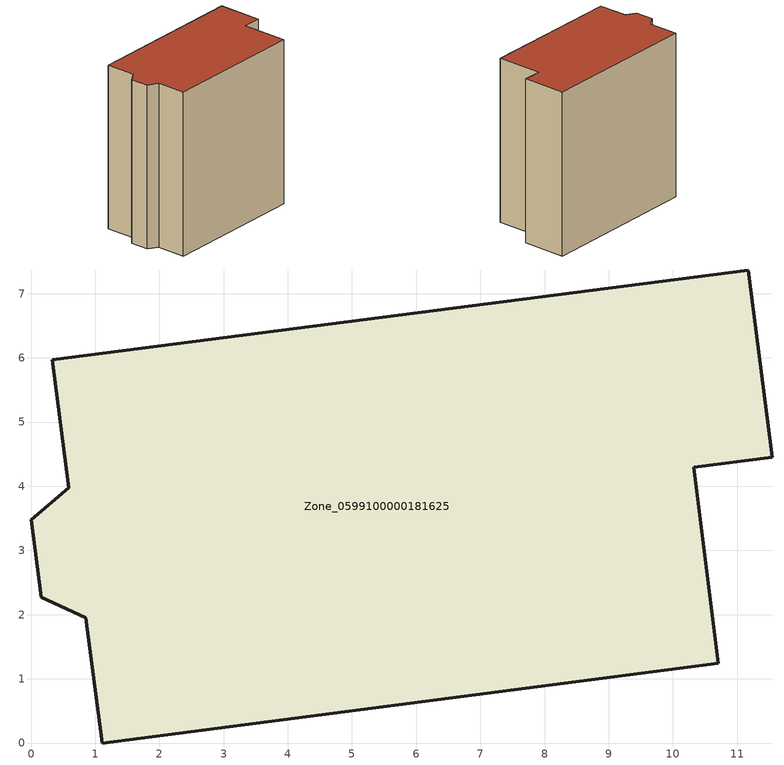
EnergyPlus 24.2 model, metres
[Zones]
Zone_0599100000181625
 floor ground (C_G): 10.32,4.3 10.71,1.24 1.11,0 0.85,1.95 0.16,2.27 0,3.48 0.59,3.98 0.33,5.97 11.17,7.37 11.55,4.45 z0
 wall outside (C_F): 0,3.48 0.16,2.27 0.85,1.95 1.11,0 10.71,1.24 10.32,4.3 11.55,4.45 11.17,7.37 0.33,5.97 0.59,3.98 0,3.48 z0:11.21
 roof outside (C_R): 11.17,7.37 0.33,5.97 0.59,3.98 0,3.48 0.16,2.27 0.85,1.95 1.11,0 10.71,1.24 10.32,4.3 11.55,4.45 z11.21
[BUILDING]
Pand.0599100000181625: North Axis=0; Terrain=City; Loads Convergence Tolerance Value=0.04; Temperature Convergence Tolerance Value=0.4; Solar Distribution=FullExterior; Maximum Number of Warmup Days=25; Minimum Number of Warmup Days=1
[Site:Location]
Rotterdam.The.Hague.AP_ZH_NLD Design_Conditions: Latitude=51.96; Longitude=4.45; Time Zone=1; Elevation=-4.5
[SITE:GROUNDTEMPERATURE:BUILDINGSURFACE]
18, 18, 18, 18, 18, 18, 18, 18, 18, 18, 18, 18
[MATERIAL] Thermal Absorptance=0.9; Solar Absorptance=0.7; Visible Absorptance=0.7
Name | Roughness | Thickness | Conductivity | Density | Specific Heat
G.TI.1946 | MediumSmooth | 0.15 | 1 | 540 | 1210
F.TI.1946 | Rough | 0.3 | 0.857143 | 1920 | 840
R.TI.1946 | MediumRough | 0.2 | 0.1 | 1500 | 1000
[CONSTRUCTION]
C_G: G.TI.1946
C_F: F.TI.1946
C_R: R.TI.1946
[ZONE]
Zone_0599100000181625: Type=1; Multiplier=1; Ceiling Height=Autocalculate; Volume=Autocalculate; Floor Area=autocalculate; Part of Total Floor Area=Yes
[ZONEINFILTRATION:DESIGNFLOWRATE]
Infil_Zone_0599100000181625: Zone or ZoneList or Space or SpaceList=Zone_0599100000181625; Schedule=AlwaysOn; Design Flow Rate Calculation Method=Flow/Area; Flow Rate per Floor Area=0.003; Constant Term Coefficient=1; Temperature Term Coefficient=0; Velocity Term Coefficient=0; Velocity Squared Term Coefficient=0
[HVACTEMPLATE:ZONE:IDEALLOADSAIRSYSTEM]
Zone_0599100000181625: Maximum Heating Supply Air Temperature=50; Minimum Cooling Supply Air Temperature=13; Maximum Heating Supply Air Humidity Ratio=0.0156; Minimum Cooling Supply Air Humidity Ratio=0.0077; Heating Limit=NoLimit; Cooling Limit=NoLimit; Dehumidification Control Type=ConstantSensibleHeatRatio; Cooling Sensible Heat Ratio=0.7; Dehumidification Setpoint=60; Humidification Control Type=None; Humidification Setpoint=30; Outdoor Air Method=None; Outdoor Air Flow Rate per Person=0.00944; Outdoor Air Flow Rate per Zone Floor Area=0; Outdoor Air Flow Rate per Zone=0; Demand Controlled Ventilation Type=None; Outdoor Air Economizer Type=NoEconomizer; Heat Recovery Type=None; Sensible Heat Recovery Effectiveness=0.7; Latent Heat Recovery Effectiveness=0.65
[ZONECONTROL:THERMOSTAT]
ThermostatControl_Zone_0599100000181625: Zone or ZoneList=Zone_0599100000181625; Control Type Schedule=DualSetpointControlType; Control 1=Thermostat_Zone_0599100000181625; Temperature Difference Between Cutout And Setpoint=0
[THERMOSTATSETPOINT:DUALSETPOINT]
Thermostat_Zone_0599100000181625: Heating Setpoint Temperature Schedule=HeatingSetpoint_Zone_0599100000181625; Cooling Setpoint Temperature Schedule=CoolingSetpoint_Zone_0599100000181625
[SCHEDULE:COMPACT]
HeatingSetpoint_Zone_0599100000181625: Through: 12/31, For: AllDays, Until: 24:00, 21
CoolingSetpoint_Zone_0599100000181625: Through: 12/31, For: AllDays, Until: 24:00, 24
DualSetpointControlType: Through: 12/31, For: AllDays, Until: 24:00, 4
AlwaysOn: Through: 12/31, For: AllDays, Until: 24:00, 1
